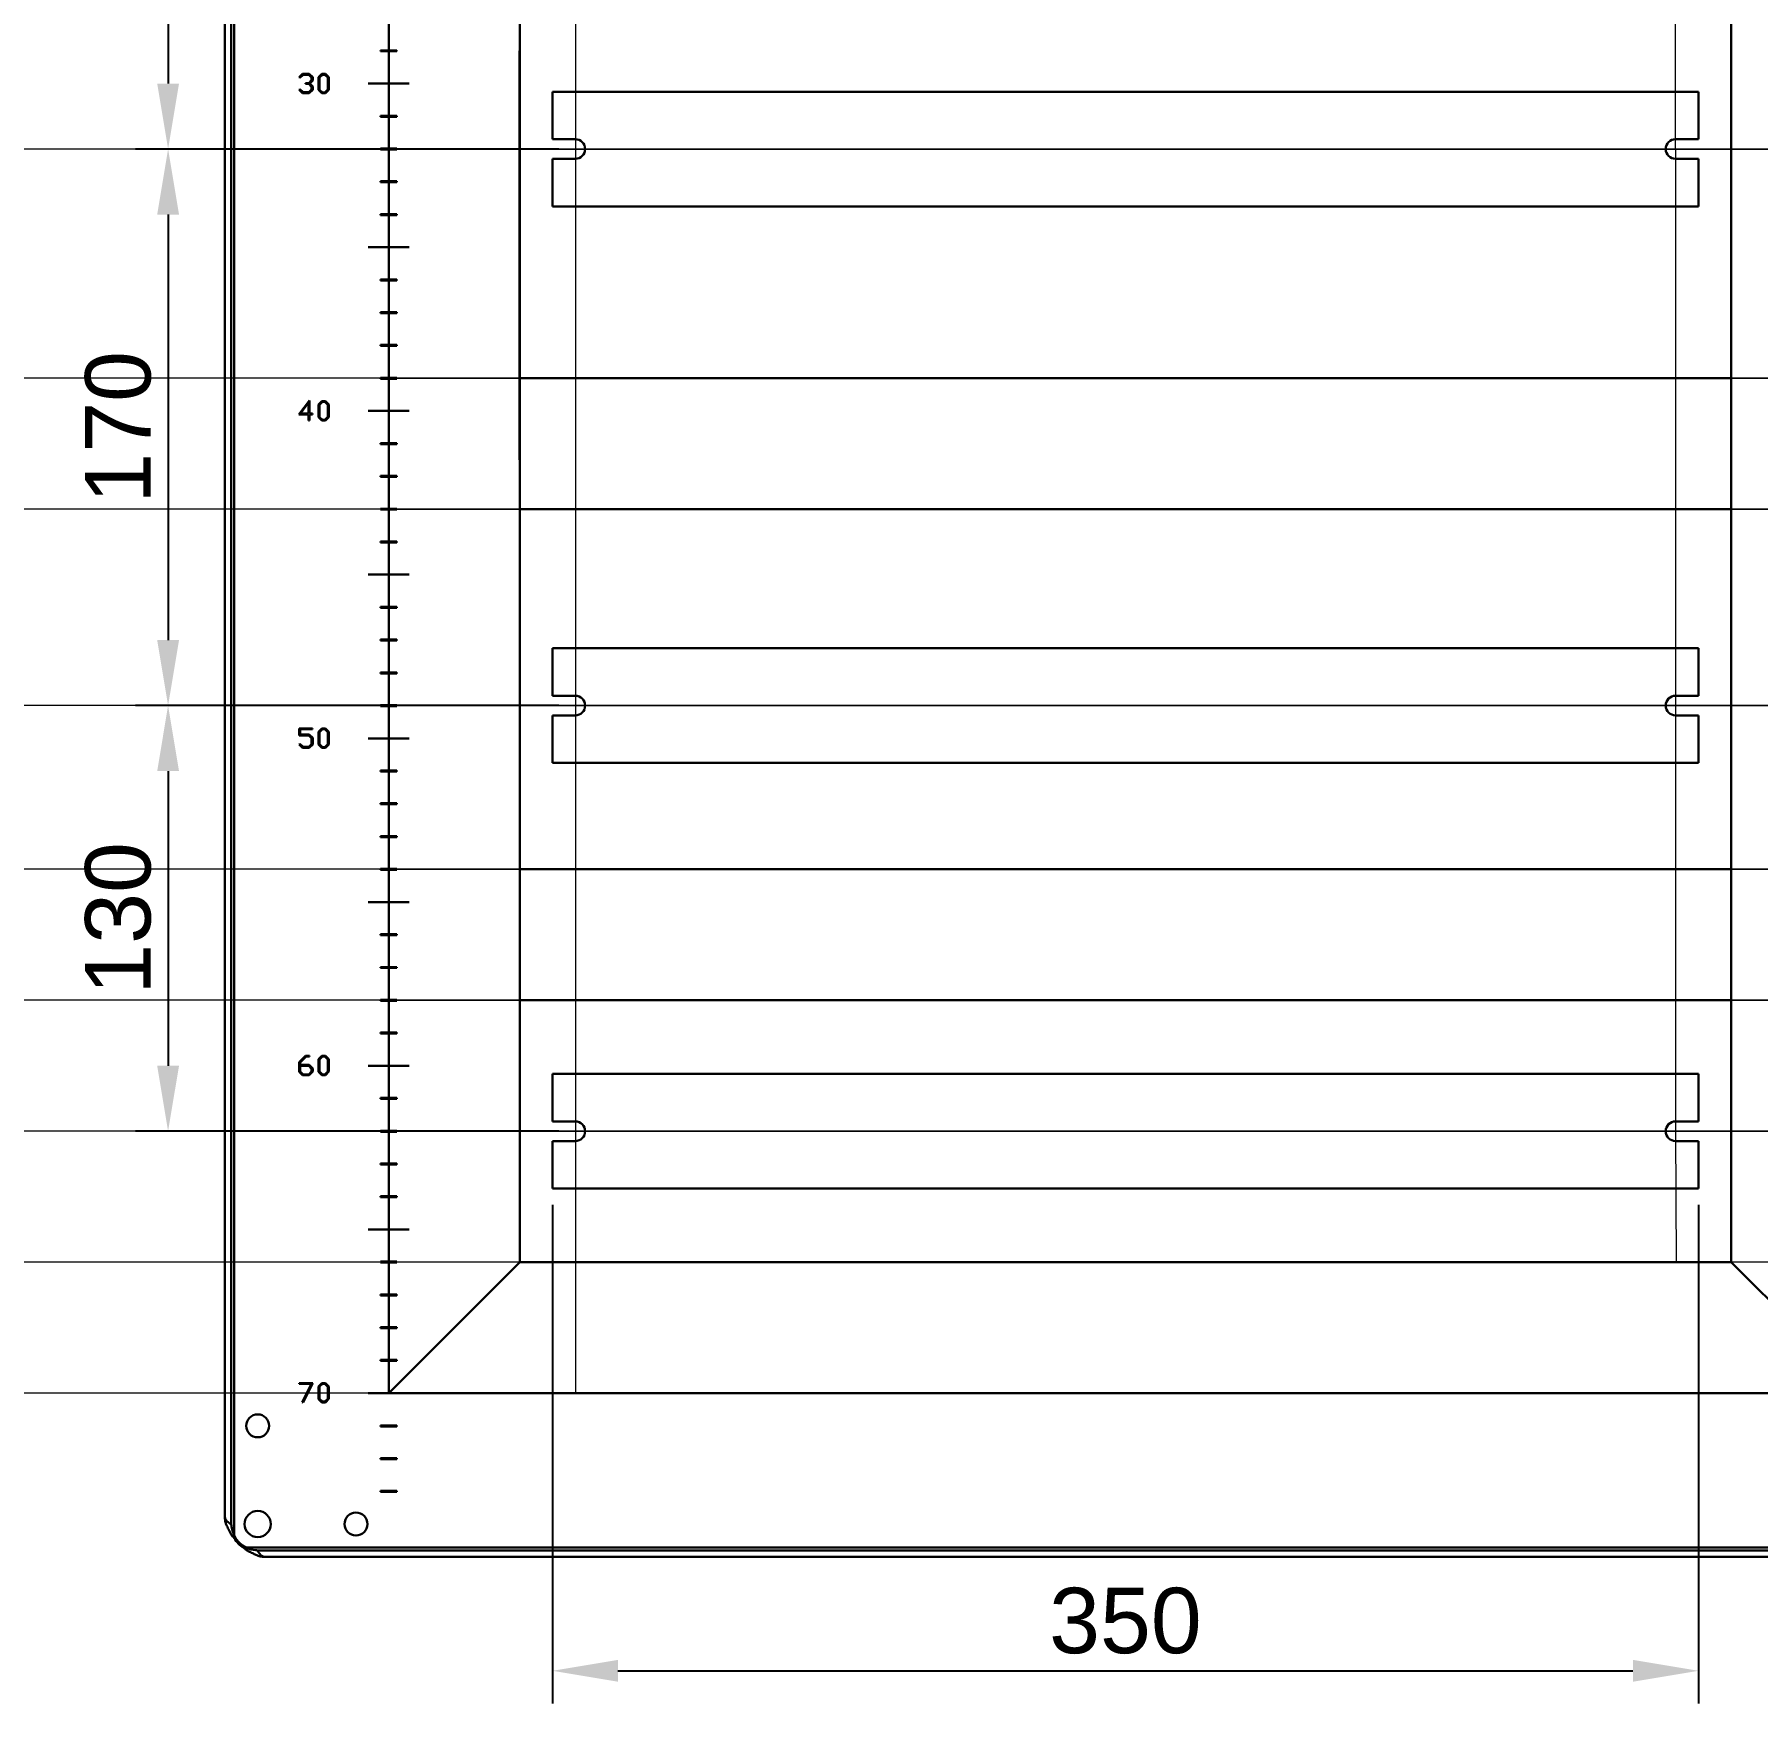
# Model space of a CAD drawing. Header units: millimetres. Extents: x 0 to 53000, y -591 to 24400.
# Drawn here: x 10564 to 11091, y 2377 to 2887 of the extents above; entities that cross this region are included whole.
import ezdxf

# ---------------------------------------------------------------- set-up
doc = ezdxf.new("R2010")
doc.units = ezdxf.units.MM
doc.layers.add('КК перф 40х60', color=6, linetype='Continuous', lineweight=30)
doc.layers.add('Основная', color=7, linetype='Continuous', lineweight=30)
doc.layers.add('Привязки', color=2, linetype='Continuous', lineweight=0, plot=False, transparency=0.8)
doc.layers.add('размеры', color=3, linetype='Continuous')
doc.styles.get("Standard").update_dxf_attribs({"font": 'arial.ttf'})
doc.dimstyles.new('ISO2', dxfattribs={"dimtxt": 20, "dimasz": 20, "dimexe": 10, "dimexo": 5, "dimgap": 5, "dimtad": 1, "dimdec": 4, "dimdsep": 46, "dimlunit": 6, "dimtxsty": 'Standard', "dimcen": 20, "dimadec": 0, "dimazin": 0, "dimtfac": 1, "dimtdec": 4, "dimtmove": 0, "dimatfit": 3, "dimfxl": 1, "dimtolj": 1, "dimtzin": 0, "dimarcsym": 0})

# ---------------------------------------------------------------- blocks, each defined once
blk = doc.blocks.new('*D387')
at = {"layer": 'Defpoints', "color": 0, "transparency": 16777216}
for p in [(10729.55, 3021.85), (10605.18, 2851.85), (10729.55, 2851.85)]:
    blk.add_point(p, dxfattribs=at)
at = {"layer": 'размеры', "color": 0, "lineweight": -2, "transparency": 16777216}
for p, q in [((10724.55, 3021.85), (10595.18, 3021.85)), ((10605.18, 3001.85), (10605.18, 2871.85)), ((10724.55, 2851.85), (10595.18, 2851.85))]:
    blk.add_line(p, q, dxfattribs=at)
at = {"layer": 'размеры', "color": 0, "transparency": 16777216}
for points in [[(10601.85, 3001.85), (10608.52, 3001.85), (10605.18, 3021.85)], [(10601.85, 2871.85), (10608.52, 2871.85), (10605.18, 2851.85)]]:
    blk.add_solid(points, dxfattribs=at)
at = {"layer": 'размеры', "color": 0, "transparency": 16777216, "insert": (10589.97, 2936.85), "char_height": 20, "attachment_point": 5, "rotation": 90}
blk.add_mtext('\\A1;170', dxfattribs=at)
blk = doc.blocks.new('*D388')
at = {"layer": 'Defpoints', "color": 0, "transparency": 16777216}
for p in [(10729.55, 2851.85), (10605.18, 2681.85), (10729.55, 2681.85)]:
    blk.add_point(p, dxfattribs=at)
at = {"layer": 'размеры', "color": 0, "lineweight": -2, "transparency": 16777216}
for p, q in [((10724.55, 2851.85), (10595.18, 2851.85)), ((10605.18, 2831.85), (10605.18, 2701.85)), ((10724.55, 2681.85), (10595.18, 2681.85))]:
    blk.add_line(p, q, dxfattribs=at)
at = {"layer": 'размеры', "color": 0, "transparency": 16777216}
for points in [[(10601.85, 2831.85), (10608.52, 2831.85), (10605.18, 2851.85)], [(10601.85, 2701.85), (10608.52, 2701.85), (10605.18, 2681.85)]]:
    blk.add_solid(points, dxfattribs=at)
at = {"layer": 'размеры', "color": 0, "transparency": 16777216, "insert": (10589.97, 2766.85), "char_height": 20, "attachment_point": 5, "rotation": 90}
blk.add_mtext('\\A1;170', dxfattribs=at)
blk = doc.blocks.new('*D378')
at = {"layer": 'Defpoints', "color": 0, "transparency": 16777216}
for p in [(10729.55, 2681.85), (10605.18, 2551.85), (10729.55, 2551.85)]:
    blk.add_point(p, dxfattribs=at)
at = {"layer": 'размеры', "color": 0, "lineweight": -2, "transparency": 16777216}
for p, q in [((10724.55, 2681.85), (10595.18, 2681.85)), ((10605.18, 2661.85), (10605.18, 2571.85)), ((10724.55, 2551.85), (10595.18, 2551.85))]:
    blk.add_line(p, q, dxfattribs=at)
at = {"layer": 'размеры', "color": 0, "transparency": 16777216}
for points in [[(10601.85, 2661.85), (10608.52, 2661.85), (10605.18, 2681.85)], [(10601.85, 2571.85), (10608.52, 2571.85), (10605.18, 2551.85)]]:
    blk.add_solid(points, dxfattribs=at)
at = {"layer": 'размеры', "color": 0, "transparency": 16777216, "insert": (10589.97, 2616.85), "char_height": 20, "attachment_point": 5, "rotation": 90}
blk.add_mtext('\\A1;130', dxfattribs=at)
blk = doc.blocks.new('*D390')
at = {"layer": 'Defpoints', "color": 0, "transparency": 16777216}
for p in [(10722.55, 2534.35), (11072.55, 2534.35), (11072.55, 2387.03)]:
    blk.add_point(p, dxfattribs=at)
at = {"layer": 'размеры', "color": 0, "lineweight": -2, "transparency": 16777216}
for p, q in [((10722.55, 2529.35), (10722.55, 2377.03)), ((11072.55, 2529.35), (11072.55, 2377.03)), ((10742.55, 2387.03), (11052.55, 2387.03))]:
    blk.add_line(p, q, dxfattribs=at)
at = {"layer": 'размеры', "color": 0, "transparency": 16777216}
for points in [[(10742.55, 2390.36), (10742.55, 2383.69), (10722.55, 2387.03)], [(11052.55, 2390.36), (11052.55, 2383.69), (11072.55, 2387.03)]]:
    blk.add_solid(points, dxfattribs=at)
at = {"layer": 'размеры', "color": 0, "transparency": 16777216, "insert": (10897.55, 2402.25), "char_height": 20, "attachment_point": 5}
blk.add_mtext('\\A1;350', dxfattribs=at)

msp = doc.modelspace()

# ---------------------------------------------------------------- linework, layer by layer
at = {"layer": 'КК перф 40х60'}
for p, q in [((10672.55358, 2471.8489), (10672.55358, 3121.84891)), ((10712.55358, 3081.84891), (10712.55358, 2511.8489)), ((11082.55358, 2511.84891), (11082.55358, 3081.84891)), ((10712.52058, 2881.85019), (10712.55358, 2631.84891)), ((10712.55358, 2796.8489), (10712.55358, 2511.8489)), ((10712.52059, 2781.8489), (11082.52059, 2781.84893)), ((10712.52059, 2741.8489), (11082.52059, 2741.84893)), ((10712.55358, 2631.84891), (10712.55358, 2511.84891)), ((10712.55358, 2631.84891), (11082.55358, 2631.84891)), ((10712.55358, 2591.84891), (10712.55358, 2631.84891)), ((10712.55358, 2591.84891), (11082.55358, 2591.84891)), ((10712.55358, 2511.8489), (10672.55358, 2471.8489)), ((10712.55358, 2511.8489), (11082.55358, 2511.8489)), ((11082.55358, 2511.84891), (11122.55358, 2471.8489)), ((11122.55358, 2471.8489), (10672.55358, 2471.8489))]:
    msp.add_line(p, q, dxfattribs=at)
at = {"layer": 'Основная', "linetype": 'Continuous'}
for p, q in [((10625.35359, 2427.52753), (10625.35359, 3166.17028)), ((10625.35359, 2427.52753), (10625.35359, 3166.17028)), ((10622.55357, 3160.06256), (10622.55357, 2433.63525)), ((10622.55357, 3160.06256), (10622.55357, 2433.63525)), ((10622.55357, 3159.74889), (10622.55357, 2433.94892)), ((10622.55357, 3159.74889), (10622.55357, 2433.94892)), ((10624.45359, 3161.98598), (10624.45359, 2431.71183)), ((10624.45359, 3161.98598), (10624.45359, 2431.71183)), ((10675.05358, 2881.99891), (10670.05357, 2881.99891)), ((10670.05357, 2881.99891), (10670.05357, 2881.6989)), ((10670.05357, 2881.6989), (10675.05358, 2881.6989)), ((10675.05358, 2881.6989), (10675.05358, 2881.99891)), ((10646.23158, 2874.8215), (10645.21025, 2873.78965)), ((10645.21025, 2873.78965), (10645.40444, 2873.62235)), ((10645.40444, 2873.62235), (10646.39302, 2874.54892)), ((10648.29527, 2874.8215), (10646.23158, 2874.8215)), ((10646.39302, 2874.54892), (10648.13381, 2874.54892)), ((10648.13381, 2874.54892), (10649.00422, 2873.68904)), ((10649.35636, 2873.7721), (10648.29527, 2874.8215)), ((10649.00422, 2873.68904), (10649.00422, 2872.85958)), ((10649.35636, 2872.77067), (10649.35636, 2873.7721)), ((10652.14774, 2874.8215), (10651.11004, 2873.79667)), ((10651.11004, 2873.79667), (10651.11004, 2869.92548)), ((10651.46218, 2873.71127), (10652.30802, 2874.56061)), ((10651.46218, 2869.96643), (10651.46218, 2873.71127)), ((10653.25797, 2874.8215), (10652.14774, 2874.8215)), ((10652.30802, 2874.56061), (10653.09769, 2874.56061)), ((10653.09769, 2874.56061), (10653.96576, 2873.68787)), ((10654.31906, 2873.7721), (10653.25797, 2874.8215)), ((10653.96576, 2873.68787), (10653.96576, 2869.98982)), ((10654.31906, 2869.94888), (10654.31906, 2873.7721)), ((10645.40563, 2870.10096), (10645.21025, 2869.93367)), ((10645.21025, 2869.93367), (10646.23038, 2868.9065)), ((10646.39185, 2869.17909), (10645.40563, 2870.10096)), ((10646.23038, 2868.9065), (10648.29643, 2868.9065)), ((10648.13381, 2869.17909), (10646.39185, 2869.17909)), ((10647.16397, 2871.99971), (10647.16397, 2871.72361)), ((10648.13381, 2871.99971), (10647.16397, 2871.99971)), ((10647.16397, 2871.72361), (10648.13381, 2871.72361)), ((10649.00422, 2872.85958), (10648.13381, 2871.99971)), ((10648.13381, 2871.72361), (10649.00422, 2870.86725)), ((10649.00422, 2870.03428), (10648.13381, 2869.17909)), ((10648.29643, 2868.9065), (10649.35636, 2869.94888)), ((10648.42629, 2871.86283), (10649.35636, 2872.77067)), ((10649.35636, 2870.95265), (10648.42629, 2871.86283)), ((10649.00422, 2870.86725), (10649.00422, 2870.03428)), ((10649.35636, 2869.94888), (10649.35636, 2870.95265)), ((10651.11004, 2869.92548), (10652.1454, 2868.9065)), ((10652.30684, 2869.12176), (10651.46218, 2869.96643)), ((10652.1454, 2868.9065), (10653.25914, 2868.9065)), ((10653.09887, 2869.12176), (10652.30684, 2869.12176)), ((10653.96576, 2869.98982), (10653.09887, 2869.12176)), ((10653.25914, 2868.9065), (10654.31906, 2869.94888)), ((10675.05358, 2861.9989), (10670.05357, 2861.9989)), ((10670.05357, 2861.9989), (10670.05357, 2861.69891)), ((10670.05357, 2861.69891), (10675.05358, 2861.69891)), ((10675.05358, 2861.69891), (10675.05358, 2861.9989)), ((10675.05358, 2851.9989), (10670.05357, 2851.9989)), ((10670.05357, 2851.9989), (10670.05357, 2851.69891)), ((10670.05357, 2851.69891), (10675.05358, 2851.69891)), ((10675.05358, 2851.69891), (10675.05358, 2851.9989)), ((10670.05357, 2841.99891), (10670.05357, 2841.6989)), ((10675.05358, 2841.99891), (10670.05357, 2841.99891)), ((10670.05357, 2841.6989), (10675.05358, 2841.6989)), ((10675.05358, 2841.6989), (10675.05358, 2841.99891)), ((10675.05358, 2831.9989), (10670.05357, 2831.9989)), ((10670.05357, 2831.9989), (10670.05357, 2831.69891)), ((10670.05357, 2831.69891), (10675.05358, 2831.69891)), ((10675.05358, 2831.69891), (10675.05358, 2831.9989)), ((10675.05358, 2811.9989), (10670.05357, 2811.9989)), ((10670.05357, 2811.9989), (10670.05357, 2811.6989)), ((10670.05357, 2811.6989), (10675.05358, 2811.6989)), ((10675.05358, 2811.6989), (10675.05358, 2811.9989)), ((10675.05358, 2801.9989), (10670.05357, 2801.9989)), ((10670.05357, 2801.9989), (10670.05357, 2801.6989)), ((10670.05357, 2801.6989), (10675.05358, 2801.6989)), ((10675.05358, 2801.6989), (10675.05358, 2801.9989)), ((10675.05358, 2791.9989), (10670.05357, 2791.9989)), ((10670.05357, 2791.9989), (10670.05357, 2791.6989)), ((10670.05357, 2791.6989), (10675.05358, 2791.6989)), ((10675.05358, 2791.6989), (10675.05358, 2791.9989)), ((10675.05358, 2781.9989), (10670.05357, 2781.9989)), ((10670.05357, 2781.9989), (10670.05357, 2781.6989)), ((10670.05357, 2781.6989), (10675.05358, 2781.6989)), ((10675.05358, 2781.6989), (10675.05358, 2781.9989)), ((10648.40406, 2775.00004), (10645.12952, 2770.78256)), ((10645.60918, 2771.05398), (10648.05075, 2774.46189)), ((10648.05075, 2774.46189), (10648.05075, 2771.05398)), ((10648.40406, 2771.05632), (10648.40406, 2775.00004)), ((10652.14774, 2774.8503), (10651.11004, 2773.82547)), ((10651.11004, 2773.82547), (10651.11004, 2769.95428)), ((10651.46218, 2773.74006), (10652.30802, 2774.58941)), ((10651.46218, 2769.99522), (10651.46218, 2773.74006)), ((10653.25797, 2774.8503), (10652.14774, 2774.8503)), ((10652.30802, 2774.58941), (10653.09769, 2774.58941)), ((10653.09769, 2774.58941), (10653.96576, 2773.71667)), ((10654.31906, 2773.8009), (10653.25797, 2774.8503)), ((10653.96576, 2773.71667), (10653.96576, 2770.01862)), ((10654.31906, 2769.97768), (10654.31906, 2773.8009)), ((10645.12952, 2770.78256), (10648.05075, 2770.78256)), ((10648.05075, 2771.05398), (10645.60918, 2771.05398)), ((10648.05075, 2770.78256), (10648.05075, 2768.9353)), ((10648.05075, 2768.9353), (10648.40406, 2768.9353)), ((10649.29084, 2771.05632), (10648.40406, 2771.05632)), ((10648.40406, 2770.78256), (10649.29084, 2770.78256)), ((10648.40406, 2768.9353), (10648.40406, 2770.78256)), ((10649.29084, 2770.78256), (10649.29084, 2771.05632)), ((10651.11004, 2769.95428), (10652.1454, 2768.9353)), ((10652.30684, 2769.15056), (10651.46218, 2769.99522)), ((10652.1454, 2768.9353), (10653.25914, 2768.9353)), ((10653.09887, 2769.15056), (10652.30684, 2769.15056)), ((10653.96576, 2770.01862), (10653.09887, 2769.15056)), ((10653.25914, 2768.9353), (10654.31906, 2769.97768)), ((10670.05357, 2761.9989), (10670.05357, 2761.69891)), ((10675.05358, 2761.9989), (10670.05357, 2761.9989)), ((10670.05357, 2761.69891), (10675.05358, 2761.69891)), ((10675.05358, 2761.69891), (10675.05358, 2761.9989)), ((10670.05357, 2751.99891), (10670.05357, 2751.6989)), ((10675.05358, 2751.99891), (10670.05357, 2751.99891)), ((10670.05357, 2751.6989), (10675.05358, 2751.6989)), ((10675.05358, 2751.6989), (10675.05358, 2751.99891)), ((10675.05358, 2741.9989), (10670.05357, 2741.9989)), ((10670.05357, 2741.9989), (10670.05357, 2741.69891)), ((10670.05357, 2741.69891), (10675.05358, 2741.69891)), ((10675.05358, 2741.69891), (10675.05358, 2741.9989)), ((10675.05358, 2731.9989), (10670.05357, 2731.9989)), ((10670.05357, 2731.9989), (10670.05357, 2731.6989)), ((10670.05357, 2731.6989), (10675.05358, 2731.6989)), ((10675.05358, 2731.6989), (10675.05358, 2731.9989)), ((10675.05358, 2711.99891), (10670.05357, 2711.99891)), ((10670.05357, 2711.99891), (10670.05357, 2711.6989)), ((10670.05357, 2711.6989), (10675.05358, 2711.6989)), ((10675.05358, 2711.6989), (10675.05358, 2711.99891)), ((10670.05357, 2701.9989), (10670.05357, 2701.6989)), ((10675.05358, 2701.9989), (10670.05357, 2701.9989)), ((10670.05357, 2701.6989), (10675.05358, 2701.6989)), ((10675.05358, 2701.6989), (10675.05358, 2701.9989)), ((10670.05357, 2691.9989), (10670.05357, 2691.69891)), ((10675.05358, 2691.9989), (10670.05357, 2691.9989)), ((10670.05357, 2691.69891), (10675.05358, 2691.69891)), ((10675.05358, 2691.69891), (10675.05358, 2691.9989)), ((10675.05358, 2681.99891), (10670.05357, 2681.99891)), ((10670.05357, 2681.99891), (10670.05357, 2681.69891)), ((10670.05357, 2681.69891), (10675.05358, 2681.69891)), ((10675.05358, 2681.69891), (10675.05358, 2681.99891)), ((10645.19505, 2674.87909), (10645.19505, 2672.72298)), ((10649.29084, 2674.87909), (10645.19505, 2674.87909)), ((10645.54717, 2673.00726), (10645.54717, 2674.60768)), ((10645.54717, 2674.60768), (10649.29084, 2674.60768)), ((10649.29084, 2674.60768), (10649.29084, 2674.87909)), ((10652.14774, 2674.87909), (10651.11004, 2673.85427)), ((10651.11004, 2673.85427), (10651.11004, 2669.98307)), ((10651.46218, 2673.76886), (10652.30802, 2674.61821)), ((10651.46218, 2670.02402), (10651.46218, 2673.76886)), ((10653.25797, 2674.87909), (10652.14774, 2674.87909)), ((10652.30802, 2674.61821), (10653.09769, 2674.61821)), ((10653.09769, 2674.61821), (10653.96576, 2673.74546)), ((10654.31906, 2673.82969), (10653.25797, 2674.87909)), ((10653.96576, 2673.74546), (10653.96576, 2670.04741)), ((10654.31906, 2670.00647), (10654.31906, 2673.82969)), ((10645.19505, 2672.72298), (10648.13381, 2672.72298)), ((10645.40563, 2670.15856), (10645.21025, 2669.99127)), ((10645.21025, 2669.99127), (10646.23038, 2668.9641)), ((10646.39185, 2669.23669), (10645.40563, 2670.15856)), ((10648.29761, 2673.00726), (10645.54717, 2673.00726)), ((10646.23038, 2668.9641), (10648.29643, 2668.9641)), ((10648.13381, 2669.23669), (10646.39185, 2669.23669)), ((10648.13381, 2672.72298), (10649.00422, 2671.86661)), ((10649.00422, 2670.09188), (10648.13381, 2669.23669)), ((10648.29643, 2668.9641), (10649.35636, 2670.00882)), ((10649.35636, 2671.95903), (10648.29761, 2673.00726)), ((10649.00422, 2671.86661), (10649.00422, 2670.09188)), ((10649.35636, 2670.00882), (10649.35636, 2671.95903)), ((10651.11004, 2669.98307), (10652.1454, 2668.9641)), ((10652.30684, 2669.17936), (10651.46218, 2670.02402)), ((10652.1454, 2668.9641), (10653.25914, 2668.9641)), ((10653.09887, 2669.17936), (10652.30684, 2669.17936)), ((10653.96576, 2670.04741), (10653.09887, 2669.17936)), ((10653.25914, 2668.9641), (10654.31906, 2670.00647)), ((10670.05357, 2661.99891), (10670.05357, 2661.6989)), ((10675.05358, 2661.99891), (10670.05357, 2661.99891)), ((10670.05357, 2661.6989), (10675.05358, 2661.6989)), ((10675.05358, 2661.6989), (10675.05358, 2661.99891)), ((10675.05358, 2651.9989), (10670.05357, 2651.9989)), ((10670.05357, 2651.9989), (10670.05357, 2651.6989)), ((10670.05357, 2651.6989), (10675.05358, 2651.6989)), ((10675.05358, 2651.6989), (10675.05358, 2651.9989)), ((10670.05357, 2641.9989), (10670.05357, 2641.69891)), ((10675.05358, 2641.9989), (10670.05357, 2641.9989)), ((10670.05357, 2641.69891), (10675.05358, 2641.69891)), ((10675.05358, 2641.69891), (10675.05358, 2641.9989)), ((10675.05358, 2631.99891), (10670.05357, 2631.99891)), ((10670.05357, 2631.99891), (10670.05357, 2631.6989)), ((10670.05357, 2631.6989), (10675.05358, 2631.6989)), ((10675.05358, 2631.6989), (10675.05358, 2631.99891)), ((10670.05357, 2611.9989), (10670.05357, 2611.69891)), ((10675.05358, 2611.9989), (10670.05357, 2611.9989)), ((10670.05357, 2611.69891), (10675.05358, 2611.69891)), ((10675.05358, 2611.69891), (10675.05358, 2611.9989)), ((10675.05358, 2601.99891), (10670.05357, 2601.99891)), ((10670.05357, 2601.99891), (10670.05357, 2601.6989)), ((10670.05357, 2601.6989), (10675.05358, 2601.6989)), ((10675.05358, 2601.6989), (10675.05358, 2601.99891)), ((10670.05357, 2591.9989), (10670.05357, 2591.69891)), ((10675.05358, 2591.9989), (10670.05357, 2591.9989)), ((10670.05357, 2591.69891), (10675.05358, 2591.69891)), ((10675.05358, 2591.69891), (10675.05358, 2591.9989)), ((10670.05357, 2581.99891), (10670.05357, 2581.69891)), ((10675.05358, 2581.99891), (10670.05357, 2581.99891)), ((10670.05357, 2581.69891), (10675.05358, 2581.69891)), ((10675.05358, 2581.69891), (10675.05358, 2581.99891)), ((10647.1862, 2574.9079), (10645.19505, 2572.94598)), ((10645.54717, 2572.85589), (10647.34648, 2574.63531)), ((10648.33738, 2574.9079), (10647.1862, 2574.9079)), ((10647.34648, 2574.63531), (10648.33738, 2574.63531)), ((10648.33738, 2574.63531), (10648.33738, 2574.9079)), ((10652.14774, 2574.9079), (10651.11004, 2573.88307)), ((10651.11004, 2573.88307), (10651.11004, 2570.01187)), ((10651.46218, 2573.79765), (10652.30802, 2574.64701)), ((10651.46218, 2570.05281), (10651.46218, 2573.79765)), ((10653.25797, 2574.9079), (10652.14774, 2574.9079)), ((10652.30802, 2574.64701), (10653.09769, 2574.64701)), ((10653.09769, 2574.64701), (10653.96576, 2573.77426)), ((10654.31906, 2573.8585), (10653.25797, 2574.9079)), ((10653.96576, 2573.77426), (10653.96576, 2570.07622)), ((10654.31906, 2570.03528), (10654.31906, 2573.8585)), ((10645.19505, 2572.94598), (10645.19505, 2570.01187)), ((10645.19505, 2570.01187), (10646.23038, 2568.99289)), ((10645.54717, 2572.08611), (10645.54717, 2572.85589)), ((10648.29527, 2572.08611), (10645.54717, 2572.08611)), ((10645.54717, 2570.05281), (10645.54717, 2571.78661)), ((10645.54717, 2571.78661), (10648.13147, 2571.78661)), ((10646.39185, 2569.20816), (10645.54717, 2570.05281)), ((10646.23038, 2568.99289), (10648.29643, 2568.99289)), ((10648.13265, 2569.20816), (10646.39185, 2569.20816)), ((10648.13147, 2571.78661), (10649.00422, 2570.91854)), ((10649.00422, 2570.07622), (10648.13265, 2569.20816)), ((10649.35636, 2571.03905), (10648.29527, 2572.08611)), ((10648.29643, 2568.99289), (10649.35636, 2570.03528)), ((10649.00422, 2570.91854), (10649.00422, 2570.07622)), ((10649.35636, 2570.03528), (10649.35636, 2571.03905)), ((10651.11004, 2570.01187), (10652.1454, 2568.99289)), ((10652.30684, 2569.20816), (10651.46218, 2570.05281)), ((10652.1454, 2568.99289), (10653.25914, 2568.99289)), ((10653.09887, 2569.20816), (10652.30684, 2569.20816)), ((10653.96576, 2570.07622), (10653.09887, 2569.20816)), ((10653.25914, 2568.99289), (10654.31906, 2570.03528)), ((10670.05357, 2561.9989), (10670.05357, 2561.69891)), ((10675.05358, 2561.9989), (10670.05357, 2561.9989)), ((10670.05357, 2561.69891), (10675.05358, 2561.69891)), ((10675.05358, 2561.69891), (10675.05358, 2561.9989)), ((10670.05357, 2551.99891), (10670.05357, 2551.6989)), ((10675.05358, 2551.99891), (10670.05357, 2551.99891)), ((10670.05357, 2551.6989), (10675.05358, 2551.6989)), ((10675.05358, 2551.6989), (10675.05358, 2551.99891)), ((10670.05357, 2541.9989), (10670.05357, 2541.69891)), ((10675.05358, 2541.9989), (10670.05357, 2541.9989)), ((10670.05357, 2541.69891), (10675.05358, 2541.69891)), ((10675.05358, 2541.69891), (10675.05358, 2541.9989)), ((10675.05358, 2531.99891), (10670.05357, 2531.99891)), ((10670.05357, 2531.99891), (10670.05357, 2531.69889)), ((10670.05357, 2531.69889), (10675.05358, 2531.69889)), ((10675.05358, 2531.69889), (10675.05358, 2531.99891)), ((10670.05357, 2511.9989), (10670.05357, 2511.69891)), ((10675.05358, 2511.9989), (10670.05357, 2511.9989)), ((10670.05357, 2511.69891), (10675.05358, 2511.69891)), ((10675.05358, 2511.69891), (10675.05358, 2511.9989)), ((10670.05357, 2501.99891), (10670.05357, 2501.69889)), ((10675.05358, 2501.99891), (10670.05357, 2501.99891)), ((10670.05357, 2501.69889), (10675.05358, 2501.69889)), ((10675.05358, 2501.69889), (10675.05358, 2501.99891)), ((10670.05357, 2491.99889), (10670.05357, 2491.6989)), ((10675.05358, 2491.99889), (10670.05357, 2491.99889)), ((10670.05357, 2491.6989), (10675.05358, 2491.6989)), ((10675.05358, 2491.6989), (10675.05358, 2491.99889)), ((10670.05357, 2481.9989), (10670.05357, 2481.69891)), ((10675.05358, 2481.9989), (10670.05357, 2481.9989)), ((10670.05357, 2481.69891), (10675.05358, 2481.69891)), ((10675.05358, 2481.69891), (10675.05358, 2481.9989)), ((10649.39614, 2474.93668), (10645.25704, 2474.93668)), ((10645.25704, 2474.93668), (10645.25704, 2474.6641)), ((10645.25704, 2474.6641), (10648.96561, 2474.6641)), ((10648.96561, 2474.6641), (10646.15552, 2469.12814)), ((10646.42109, 2469.02169), (10649.39614, 2474.93668)), ((10652.14774, 2474.93668), (10651.11004, 2473.91186)), ((10651.11004, 2473.91186), (10651.11004, 2470.04066)), ((10651.46218, 2473.82645), (10652.30802, 2474.67582)), ((10651.46218, 2470.08161), (10651.46218, 2473.82645)), ((10653.25797, 2474.93668), (10652.14774, 2474.93668)), ((10652.30802, 2474.67582), (10653.09769, 2474.67582)), ((10653.09769, 2474.67582), (10653.96576, 2473.80305)), ((10654.31906, 2473.88731), (10653.25797, 2474.93668)), ((10653.96576, 2473.80305), (10653.96576, 2470.105)), ((10654.31906, 2470.06406), (10654.31906, 2473.88731)), ((10646.15552, 2469.12814), (10646.42109, 2469.02169)), ((10651.11004, 2470.04066), (10652.1454, 2469.02169)), ((10652.30684, 2469.23695), (10651.46218, 2470.08161)), ((10652.1454, 2469.02169), (10653.25914, 2469.02169)), ((10653.09887, 2469.23695), (10652.30684, 2469.23695)), ((10653.96576, 2470.105), (10653.09887, 2469.23695)), ((10653.25914, 2469.02169), (10654.31906, 2470.06406)), ((10670.05357, 2461.99889), (10670.05357, 2461.6989)), ((10675.05358, 2461.99889), (10670.05357, 2461.99889)), ((10670.05357, 2461.6989), (10675.05358, 2461.6989)), ((10675.05358, 2461.6989), (10675.05358, 2461.99889)), ((10670.05357, 2451.9989), (10670.05357, 2451.69891)), ((10675.05358, 2451.9989), (10670.05357, 2451.9989)), ((10670.05357, 2451.69891), (10675.05358, 2451.69891)), ((10675.05358, 2451.69891), (10675.05358, 2451.9989)), ((10670.05357, 2441.99891), (10670.05357, 2441.69889)), ((10675.05358, 2441.99891), (10670.05357, 2441.99891)), ((10670.05357, 2441.69889), (10675.05358, 2441.69889)), ((10675.05358, 2441.69889), (10675.05358, 2441.99891)), ((11166.87493, 2424.64889), (10628.23223, 2424.64889)), ((11166.87493, 2424.64889), (10628.23223, 2424.64889)), ((10632.41653, 2423.74889), (11162.69062, 2423.74889)), ((10632.41653, 2423.74889), (11162.69062, 2423.74889)), ((10634.33991, 2421.8489), (11160.76724, 2421.8489)), ((10634.33991, 2421.8489), (11160.76724, 2421.8489)), ((10634.65358, 2421.8489), (11160.46329, 2421.8489)), ((10634.65358, 2421.8489), (11160.46329, 2421.8489))]:
    msp.add_line(p, q, dxfattribs=at)
at = {"layer": 'Основная'}
for p, q in [((10672.55357, 2796.8489), (10672.55357, 3121.84891)), ((10666.30357, 2871.8489), (10678.80358, 2871.8489)), ((11072.55357, 2869.3489), (10722.55357, 2869.34889)), ((10722.55357, 2869.3489), (10722.55357, 2854.8489)), ((11072.55357, 2869.3489), (11072.55357, 2854.8489)), ((10729.55357, 2854.8489), (10722.55357, 2854.8489)), ((11072.55357, 2854.8489), (11065.55357, 2854.8489)), ((10722.55357, 2848.8489), (10729.55357, 2848.8489)), ((10722.55357, 2834.3489), (10722.55357, 2848.8489)), ((10732.55357, 2851.8489), (10732.55357, 2851.8489)), ((11065.55357, 2848.8489), (11072.55357, 2848.8489)), ((11072.55357, 2848.8489), (11072.55357, 2834.3489)), ((10722.55357, 2834.34889), (11072.55357, 2834.34889)), ((10666.30357, 2821.8489), (10678.80358, 2821.8489)), ((10666.30358, 2771.8489), (10678.80358, 2771.8489)), ((10666.30358, 2721.8489), (10678.80358, 2721.8489)), ((10722.55357, 2699.34891), (10722.55357, 2684.84891)), ((11072.55357, 2699.3489), (10722.55357, 2699.34889)), ((11072.55357, 2699.3489), (11072.55357, 2684.8489)), ((10729.55357, 2684.84891), (10722.55357, 2684.84891)), ((11072.55357, 2684.8489), (11065.55357, 2684.8489)), ((10722.55357, 2678.84891), (10729.55357, 2678.84891)), ((10722.55357, 2664.34891), (10722.55357, 2678.84891)), ((10732.55357, 2681.84891), (10732.55357, 2681.84891)), ((11065.55357, 2678.8489), (11072.55357, 2678.8489)), ((11072.55357, 2678.8489), (11072.55357, 2664.3489)), ((10666.30357, 2671.84891), (10678.80358, 2671.84891)), ((10722.55357, 2664.34889), (11072.55357, 2664.34889)), ((10666.30357, 2621.84891), (10678.80358, 2621.84891)), ((10666.30357, 2571.84891), (10678.80358, 2571.84891)), ((10722.55357, 2569.34891), (10722.55357, 2554.84891)), ((10722.55357, 2569.34891), (11072.55357, 2569.34891)), ((10722.55357, 2569.34891), (10722.55357, 2554.84891)), ((11072.55357, 2569.34891), (11072.55357, 2554.84891)), ((10729.55357, 2554.84891), (10722.55357, 2554.84891)), ((10729.55357, 2554.84891), (10722.55357, 2554.84891)), ((11072.55357, 2554.84891), (11065.55357, 2554.84891)), ((10722.55357, 2548.84891), (10722.55357, 2534.34891)), ((10722.55357, 2548.84891), (10729.55357, 2548.84891)), ((10722.55357, 2548.84891), (10729.55357, 2548.84891)), ((10722.55357, 2534.34891), (10722.55357, 2548.84891)), ((10732.55357, 2551.84891), (10732.55357, 2551.84891)), ((10732.55357, 2551.84891), (10732.55357, 2551.84891)), ((11065.55357, 2548.84891), (11072.55357, 2548.84891)), ((11072.55357, 2548.84891), (11072.55357, 2534.34891)), ((10722.55357, 2534.34891), (11072.55357, 2534.34891)), ((10666.30357, 2521.84891), (10678.80358, 2521.84891)), ((10666.30357, 2471.84891), (10678.80358, 2471.84891)), ((10666.30358, 2421.8489), (10678.80358, 2421.8489))]:
    msp.add_line(p, q, dxfattribs=at)
at = {"layer": 'Основная', "linetype": 'Continuous'}
for centre, radius in [((10632.55358, 2461.8489), 3.5), ((10632.55358, 2461.8489), 3.5), ((10632.55358, 2431.8489), 4), ((10632.55358, 2431.8489), 4), ((10632.55358, 2431.8489), 4), ((10632.55358, 2431.8489), 4), ((10662.55358, 2431.8489), 3.5), ((10662.55358, 2431.8489), 3.5)]:
    msp.add_circle(centre, radius, dxfattribs=at)
at = {"layer": 'Основная'}
for centre, start, end in [((10729.55357, 2851.8489), 0, 90), ((11065.55357, 2851.8489), 90, 180), ((10729.55357, 2851.8489), 270, 0), ((11065.55357, 2851.8489), 180, 270), ((10729.55357, 2681.84891), 0, 90), ((11065.55357, 2681.8489), 90, 180), ((10729.55357, 2681.84891), 270, 0), ((11065.55357, 2681.8489), 180, 270), ((10729.55357, 2551.84891), 0, 90), ((10729.55357, 2551.84891), 0, 90), ((11065.55357, 2551.84891), 90, 180), ((10729.55357, 2551.84891), 270, 0), ((10729.55357, 2551.84891), 270, 0), ((11065.55357, 2551.84891), 180, 270)]:
    msp.add_arc(centre, 3, start, end, dxfattribs=at)
at = {"layer": 'Основная', "linetype": 'Continuous'}
for centre, radius, start, end in [((10622.59115, 2430.98291), 2, 4.9680091, 21.3748278), ((10622.59115, 2430.98291), 2, 4.9680091, 21.3748278), ((10632.55358, 2431.8489), 8, 184.9680091, 265.0319909), ((10632.55358, 2431.8489), 8, 184.9680091, 265.0319909), ((10632.26358, 2431.5589), 8, 210.2597234, 239.7402766), ((10632.26358, 2431.5589), 8, 210.2597234, 239.7402766), ((10631.68758, 2421.88647), 2, 68.6251722, 85.0319909), ((10631.68758, 2421.88647), 2, 68.6251722, 85.0319909)]:
    msp.add_arc(centre, radius, start, end, dxfattribs=at)
for points, knots in [([(10622.55357, 2433.94892), (10622.55522, 2433.90305), (10622.55768, 2433.83426), (10622.57281, 2433.74256), (10622.58818, 2433.67382), (10622.60795, 2433.60505), (10622.63205, 2433.53634), (10622.66037, 2433.46758), (10622.69287, 2433.39882), (10622.72949, 2433.33007), (10622.77008, 2433.26132), (10622.81463, 2433.19256), (10622.86299, 2433.12384), (10622.91508, 2433.05509), (10622.9707, 2432.98633), (10623.02982, 2432.91757), (10623.09226, 2432.84886), (10623.15785, 2432.7801), (10623.22645, 2432.71135), (10623.29791, 2432.64259), (10623.37208, 2432.57384), (10623.44878, 2432.50511), (10623.52781, 2432.43636), (10623.60899, 2432.36761), (10623.69211, 2432.29884), (10623.77704, 2432.2301), (10623.86355, 2432.16136), (10623.95143, 2432.09263), (10624.04046, 2432.02386), (10624.13047, 2431.95511), (10624.22124, 2431.88636), (10624.32894, 2431.80529), (10624.40655, 2431.7471), (10624.45359, 2431.71183)], [0, 0, 0, 0, 0.061498543, 0.092230034, 0.122963653, 0.153694826, 0.184424014, 0.215156992, 0.24588818, 0.276621602, 0.307353204, 0.33808582, 0.368813257, 0.399548385, 0.430278754, 0.461013209, 0.491742599, 0.522473549, 0.553205094, 0.583935771, 0.614670668, 0.645398609, 0.676133376, 0.706866169, 0.737592669, 0.768328797, 0.799054511, 0.829790829, 0.860519078, 0.891252103, 0.921989725, 0.952715178, 1, 1, 1, 1]), ([(10622.55357, 2433.94892), (10622.55522, 2433.90305), (10622.55768, 2433.83426), (10622.57281, 2433.74256), (10622.58818, 2433.67382), (10622.60795, 2433.60505), (10622.63205, 2433.53634), (10622.66037, 2433.46758), (10622.69287, 2433.39882), (10622.72949, 2433.33007), (10622.77008, 2433.26132), (10622.81463, 2433.19256), (10622.86299, 2433.12384), (10622.91508, 2433.05509), (10622.9707, 2432.98633), (10623.02982, 2432.91757), (10623.09226, 2432.84886), (10623.15785, 2432.7801), (10623.22645, 2432.71135), (10623.29791, 2432.64259), (10623.37208, 2432.57384), (10623.44878, 2432.50511), (10623.52781, 2432.43636), (10623.60899, 2432.36761), (10623.69211, 2432.29884), (10623.77704, 2432.2301), (10623.86355, 2432.16136), (10623.95143, 2432.09263), (10624.04046, 2432.02386), (10624.13047, 2431.95511), (10624.22124, 2431.88636), (10624.32894, 2431.80529), (10624.40655, 2431.7471), (10624.45359, 2431.71183)], [0, 0, 0, 0, 0.061498543, 0.092230034, 0.122963653, 0.153694826, 0.184424014, 0.215156992, 0.24588818, 0.276621602, 0.307353204, 0.33808582, 0.368813257, 0.399548385, 0.430278754, 0.461013209, 0.491742599, 0.522473549, 0.553205094, 0.583935771, 0.614670668, 0.645398609, 0.676133376, 0.706866169, 0.737592669, 0.768328797, 0.799054511, 0.829790829, 0.860519078, 0.891252103, 0.921989725, 0.952715178, 1, 1, 1, 1]), ([(10622.55357, 2433.63525), (10622.57429, 2433.30699), (10622.61569, 2432.65101), (10622.9637, 2431.53971), (10623.40609, 2430.75522), (10623.66341, 2430.29891)], [0, 0, 0, 0, 0.295274012, 0.590081249, 1, 1, 1, 1]), ([(10622.55357, 2433.63525), (10622.57429, 2433.30699), (10622.61569, 2432.65101), (10622.9637, 2431.53971), (10623.40609, 2430.75522), (10623.66341, 2430.29891)], [0, 0, 0, 0, 0.295274012, 0.590081249, 1, 1, 1, 1]), ([(10623.66341, 2430.29891), (10623.76634, 2430.01923), (10623.97226, 2429.45971), (10624.49609, 2428.50709), (10625.0261, 2427.90163), (10625.35359, 2427.52753)], [0, 0, 0, 0, 0.276354543, 0.552872634, 1, 1, 1, 1]), ([(10623.66341, 2430.29891), (10623.76634, 2430.01923), (10623.97226, 2429.45971), (10624.49609, 2428.50709), (10625.0261, 2427.90163), (10625.35359, 2427.52753)], [0, 0, 0, 0, 0.276354543, 0.552872634, 1, 1, 1, 1]), ([(10628.23223, 2424.64889), (10628.4626, 2424.4478), (10628.92328, 2424.0457), (10629.81831, 2423.41311), (10630.55014, 2423.13255), (10631.00357, 2422.95871)], [0, 0, 0, 0, 0.275656821, 0.551208631, 1, 1, 1, 1]), ([(10628.23223, 2424.64889), (10628.4626, 2424.4478), (10628.92328, 2424.0457), (10629.81831, 2423.41311), (10630.55014, 2423.13255), (10631.00357, 2422.95871)], [0, 0, 0, 0, 0.275656821, 0.551208631, 1, 1, 1, 1]), ([(10631.00357, 2422.95871), (10631.33182, 2422.76914), (10631.98781, 2422.39029), (10633.09911, 2421.95506), (10633.8836, 2421.88794), (10634.33991, 2421.8489)], [0, 0, 0, 0, 0.295273902, 0.590081419, 1, 1, 1, 1]), ([(10631.00357, 2422.95871), (10631.33182, 2422.76914), (10631.98781, 2422.39029), (10633.09911, 2421.95506), (10633.8836, 2421.88794), (10634.33991, 2421.8489)], [0, 0, 0, 0, 0.295273902, 0.590081419, 1, 1, 1, 1]), ([(10632.41653, 2423.74889), (10632.4624, 2423.6877), (10632.53119, 2423.59593), (10632.62286, 2423.47447), (10632.6916, 2423.38403), (10632.76036, 2423.29444), (10632.82912, 2423.20592), (10632.89788, 2423.11867), (10632.96658, 2423.03284), (10633.03536, 2422.94875), (10633.10409, 2422.86646), (10633.17286, 2422.78626), (10633.24161, 2422.70831), (10633.31032, 2422.63274), (10633.37909, 2422.55983), (10633.44784, 2422.48964), (10633.51659, 2422.42241), (10633.58535, 2422.35829), (10633.65407, 2422.29737), (10633.72282, 2422.23983), (10633.79158, 2422.18584), (10633.86035, 2422.13549), (10633.92904, 2422.08884), (10633.99782, 2422.04614), (10634.06656, 2422.00733), (10634.13532, 2421.97265), (10634.20408, 2421.94204), (10634.27279, 2421.9157), (10634.34156, 2421.8936), (10634.41031, 2421.87582), (10634.47906, 2421.86247), (10634.56015, 2421.85151), (10634.61833, 2421.84989), (10634.65358, 2421.8489)], [0, 0, 0, 0, 0.061497312, 0.0922201247, 0.1229569243, 0.1536903006, 0.1844210751, 0.2151543511, 0.2458846009, 0.2766126493, 0.3073502645, 0.3380817817, 0.3688151523, 0.3995443797, 0.4302754144, 0.4610095237, 0.4917417453, 0.5224730184, 0.5532012646, 0.583936492, 0.6146685132, 0.6453997904, 0.6761311233, 0.7068613112, 0.7375959304, 0.7683281876, 0.799061566, 0.8297894087, 0.8605210581, 0.8912540723, 0.9219874824, 0.9527210506, 1, 1, 1, 1]), ([(10632.41653, 2423.74889), (10632.4624, 2423.6877), (10632.53119, 2423.59593), (10632.62286, 2423.47447), (10632.6916, 2423.38403), (10632.76036, 2423.29444), (10632.82912, 2423.20592), (10632.89788, 2423.11867), (10632.96658, 2423.03284), (10633.03536, 2422.94875), (10633.10409, 2422.86646), (10633.17286, 2422.78626), (10633.24161, 2422.70831), (10633.31032, 2422.63274), (10633.37909, 2422.55983), (10633.44784, 2422.48964), (10633.51659, 2422.42241), (10633.58535, 2422.35829), (10633.65407, 2422.29737), (10633.72282, 2422.23983), (10633.79158, 2422.18584), (10633.86035, 2422.13549), (10633.92904, 2422.08884), (10633.99782, 2422.04614), (10634.06656, 2422.00733), (10634.13532, 2421.97265), (10634.20408, 2421.94204), (10634.27279, 2421.9157), (10634.34156, 2421.8936), (10634.41031, 2421.87582), (10634.47906, 2421.86247), (10634.56015, 2421.85151), (10634.61833, 2421.84989), (10634.65358, 2421.8489)], [0, 0, 0, 0, 0.061497312, 0.0922201247, 0.1229569243, 0.1536903006, 0.1844210751, 0.2151543511, 0.2458846009, 0.2766126493, 0.3073502645, 0.3380817817, 0.3688151523, 0.3995443797, 0.4302754144, 0.4610095237, 0.4917417453, 0.5224730184, 0.5532012646, 0.583936492, 0.6146685132, 0.6453997904, 0.6761311233, 0.7068613112, 0.7375959304, 0.7683281876, 0.799061566, 0.8297894087, 0.8605210581, 0.8912540723, 0.9219874824, 0.9527210506, 1, 1, 1, 1])]:
    msp.add_open_spline(points, degree=3, knots=knots, dxfattribs=at)
at = {"layer": 'Привязки'}
for p, q in [((10729.55357, 3081.84891), (10729.55357, 2471.8489)), ((11065.55357, 2851.8489), (11065.55359, 3021.84891)), ((13378.18473, 2851.8489), (10477.05745, 2851.8489)), ((10675.05358, 2851.8489), (11120.05357, 2851.8489)), ((11065.55357, 2851.8489), (11065.55357, 2681.84891)), ((13378.18473, 2781.8489), (10477.05745, 2781.8489)), ((10675.05358, 2781.8489), (11120.05357, 2781.8489)), ((13378.18473, 2741.8489), (10477.05745, 2741.8489)), ((10675.05358, 2741.8489), (11120.05357, 2741.8489)), ((13378.18473, 2681.84891), (10477.05745, 2681.84891)), ((10675.05358, 2681.84891), (11120.05357, 2681.84891)), ((11065.55357, 2681.84891), (11065.55357, 2551.84891)), ((13378.18473, 2631.84891), (10477.05745, 2631.84891)), ((10675.05358, 2631.84891), (11120.05357, 2631.84891)), ((13378.18473, 2591.84891), (10477.05745, 2591.84891)), ((10675.05358, 2591.84891), (11120.05357, 2591.84891)), ((13378.18473, 2551.84891), (10477.05745, 2551.84891)), ((10675.05358, 2551.84891), (11120.05357, 2551.84891)), ((10729.55357, 2551.84891), (11065.55357, 2551.84891)), ((11065.55357, 2551.84891), (11065.75852, 2511.8489)), ((13378.18473, 2511.84891), (10477.05745, 2511.84891)), ((13378.18473, 2471.84891), (10477.05745, 2471.84891))]:
    msp.add_line(p, q, dxfattribs=at)

# ---------------------------------------------------------------- dimensions: what is measured, and where the dimension line sits
at = {"layer": 'размеры'}
for base, p1, p2, picture, middle in [((10605.18473, 2851.8489), (10729.55357, 3021.84891), (10729.55357, 2851.8489), '*D387', (10589.97327, 2936.84891)), ((10605.18473, 2681.84891), (10729.55357, 2851.8489), (10729.55357, 2681.84891), '*D388', (10589.97327, 2766.84891))]:
    dim = msp.add_linear_dim(base=base, p1=p1, p2=p2, angle=90, dimstyle='ISO2', dxfattribs=at)
    dim.commit()
    dim.dimension.update_dxf_attribs({"geometry": picture, "text_midpoint": middle})
dim = msp.add_aligned_dim(p1=(10729.55357, 2681.84891), p2=(10729.55357, 2551.84891), distance=-124.36884, dimstyle='ISO2', dxfattribs=at)
dim.commit()
dim.dimension.update_dxf_attribs({"geometry": '*D378', "text_midpoint": (10589.96645, 2616.84891)})
dim = msp.add_linear_dim(base=(11072.55357, 2387.02745), p1=(10722.55357, 2534.34891), p2=(11072.55357, 2534.34891), dimstyle='ISO2', dxfattribs=at)
dim.commit()
dim.dimension.update_dxf_attribs({"geometry": '*D390', "text_midpoint": (10897.55357, 2402.24573)})

doc.saveas('drawing.dxf')
